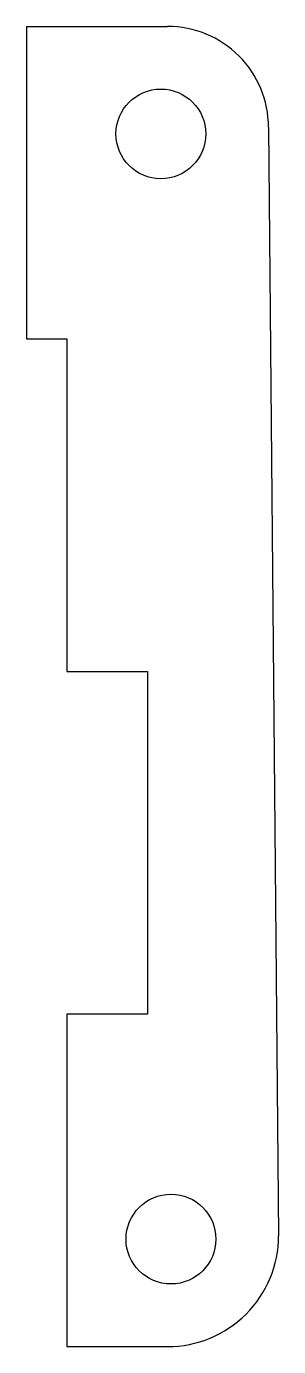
# Model space of a CAD drawing. Extents: x 250.6 to 265.5, y -95.8 to -17.9.
import ezdxf

# ---------------------------------------------------------------- set-up
doc = ezdxf.new("R2010")
doc.units = 0
doc.layers.add('BLACK', color=7, linetype='CONTINUOUS')

msp = doc.modelspace()

# ---------------------------------------------------------------- linework, layer by layer
at = {"layer": 'BLACK', "linetype": 'CONTINUOUS'}
for p, q in [((250.627, -17.8594), (258.961, -17.8594)), ((250.627, -17.8594), (250.627, -36.3141)), ((264.914, -23.8125), (265.51, -89.2969)), ((250.627, -36.3141), (253.008, -36.3141)), ((253.008, -36.3141), (253.008, -55.9594)), ((253.008, -55.9594), (257.771, -55.9594)), ((257.771, -55.9594), (257.771, -76.2001)), ((253.008, -76.2001), (253.008, -95.8454)), ((257.771, -76.2001), (253.008, -76.2001)), ((253.008, -95.8454), (258.961, -95.8454))]:
    msp.add_line(p, q, dxfattribs=at)
at = {"layer": 'BLACK'}
for centre in [(258.564, -24.2095), (259.159, -89.495)]:
    msp.add_circle(centre, 2.65, dxfattribs=at)
for centre, radius, start, end in [((258.961, -23.8125), 5.9531, -0.000192, 90.0004), ((258.961, -89.297), 6.5484, -90.0004, 0.000437)]:
    msp.add_arc(centre, radius, start, end, dxfattribs=at)

doc.saveas('drawing.dxf')
